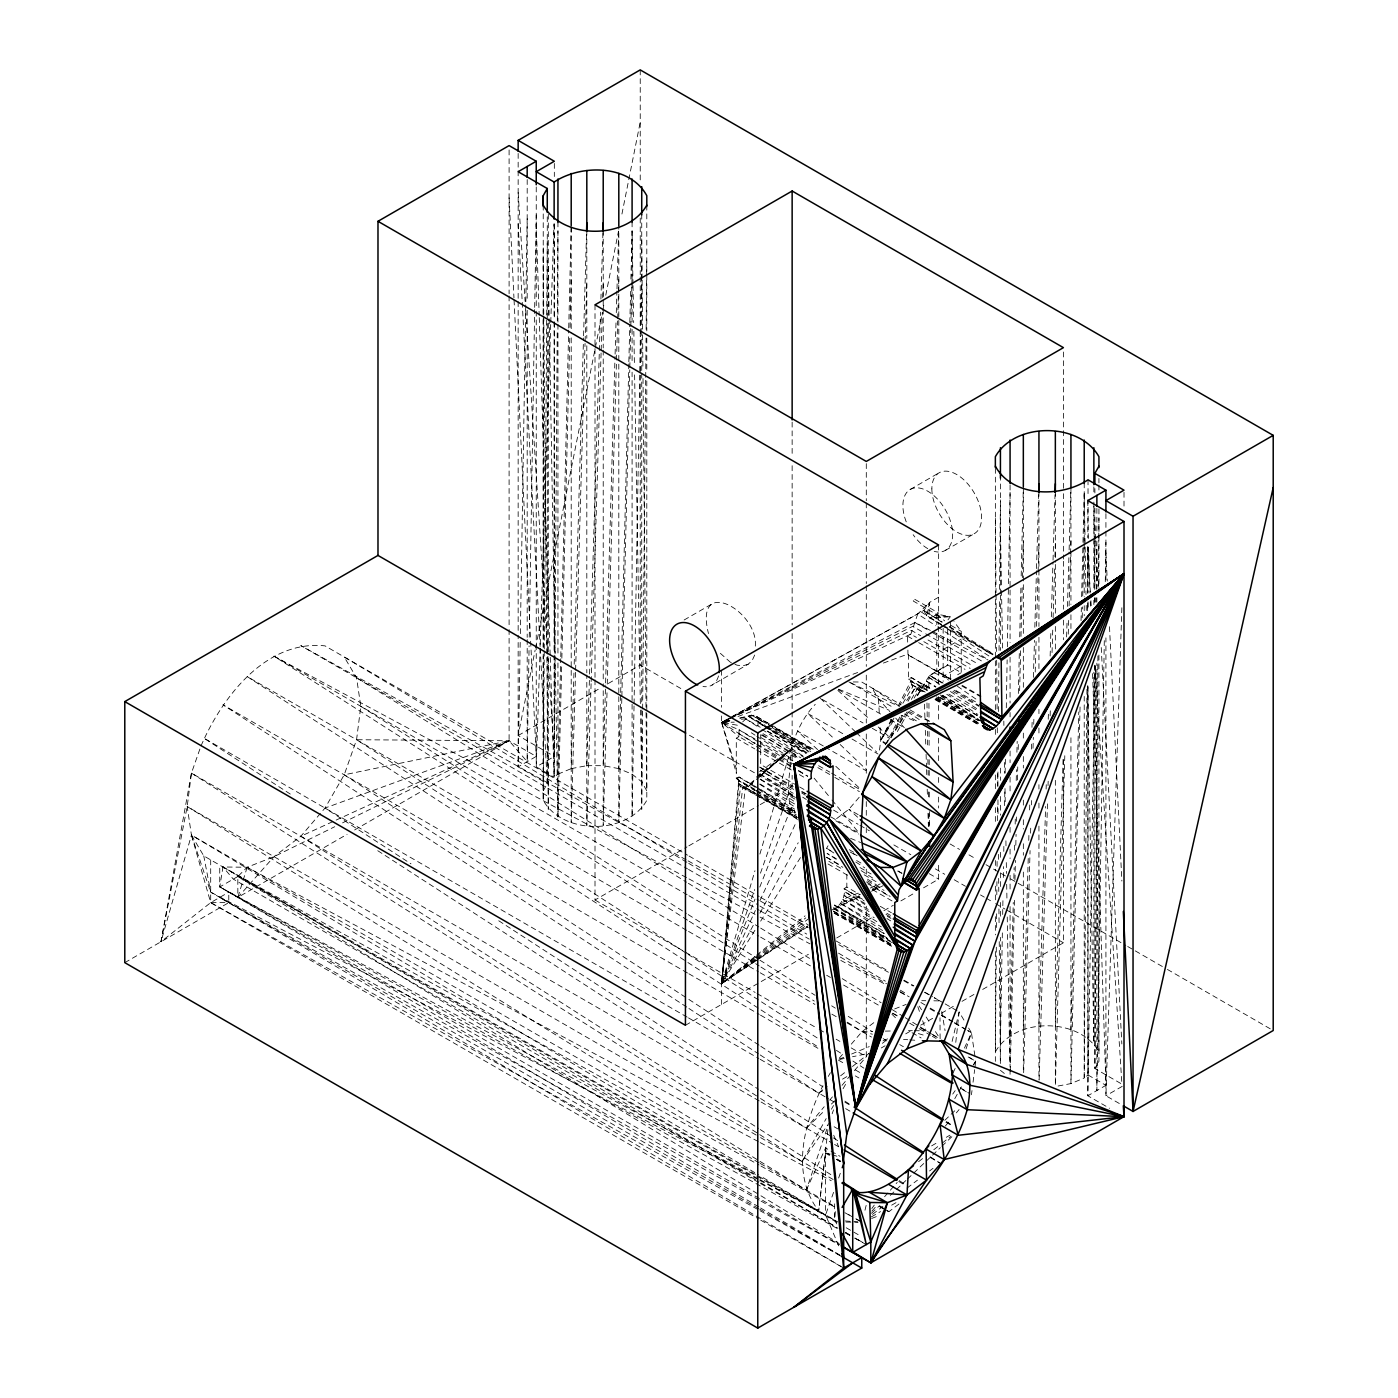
<?xml version="1.0" encoding="UTF-8"?>
<svg xmlns="http://www.w3.org/2000/svg" width="1398" height="1398" viewBox="0 0 1398 1398"><rect width="100%" height="100%" fill="white"/><g stroke="black" fill="none" stroke-linecap="round" stroke-linejoin="round"><path stroke-width="0.75" stroke-dasharray="5 3.75" d="M646.802 380.903L646.802 800.32C627.318 835.13 562.695 835.13 543.228 800.32L543.228 656.204M543.228 647.484L543.228 315.581M543.228 313.397L543.228 247.883M544.241 651.136L543.228 790.849L547.265 783.684L547.265 657.2M544.259 648.952L546.705 317.119M546.723 314.952L547.265 240.718M536.238 644.758L536.238 766.873L554.132 777.201L554.936 661.464M555.006 652.726L557.243 329.491M557.313 320.771L557.942 231.229M1086.928 689.284L1084.219 1078.033L1070.938 1083.59L1055.35 1086.526M1087.469 610.664L1087.539 601.926M1087.592 593.189L1087.906 547.334M1097.919 655.924L1094.896 1068.526L1124.009 1085.337M1098.426 586.077L1098.776 540.222M1098.776 538.038L1098.933 518.396M642.626 711.145L641.734 809.337L641.734 706.846M642.643 708.978L645.666 379.54M645.701 377.355L646.051 338.089M646.138 329.351L646.61 276.996M646.627 274.812L646.802 257.354M996.32 947.162L995.359 1051.89C1014.826 1017.08 1079.448 1017.08 1098.933 1051.89L1095.385 665.728M996.494 927.538L996.634 912.265M996.791 894.807L996.914 881.719M997.054 866.445L997.141 857.708M997.473 820.626L997.648 803.168M997.805 785.728L997.945 770.455M998.487 711.547L998.941 661.359M999.046 650.454L999.518 598.099M999.605 589.362L1000.426 499.925M520.196 642.381L518.151 766.873L547.265 783.684L540.24 648.637M520.353 633.644L525.788 303.873M525.823 301.688L527.186 218.7M509.099 629.554L509.099 740.765L527.186 761.648L529.108 645.893M529.248 637.173L534.648 309.57M534.683 307.385L536.238 213.475M634.028 705.99L632.088 816.991L632.088 372.148M634.063 703.823L640.511 336.009M640.546 333.842L641.455 281.61M641.49 279.425L641.734 266.371M1000.426 1042.873L1002.366 931.889M1002.681 914.467L1002.943 899.246M1003.327 877.472L1003.519 866.585M1003.781 851.365L1003.886 844.829M1004.585 805.65L1004.882 788.245M1005.145 773.007L1005.424 757.768M1006.298 707.72L1007.137 659.839M1007.364 646.785L1008.43 585.849M1008.465 583.665L1010.072 492.253M1094.931 665.535L1087.836 1095.77L1109.54 1108.299M1095.98 602.189L1096.049 597.82M1096.189 589.1L1096.871 547.597M1104.298 640.651L1096.871 1090.562L1096.871 663.159M1105.276 581.69L1105.923 542.372M550.253 657.392L554.132 777.201L557.942 774.177L560.72 658.825M560.773 656.641L568.671 330.138M568.724 327.953L571.205 225.655M555.111 655.942L557.942 816.991L561.646 666.863M561.856 658.161L569.807 336.167M570.017 327.464L571.205 279.6M646.068 712.316L646.802 790.849L641.734 781.849L632.088 774.177L618.807 768.62L620.642 694.649M620.695 692.464L628.803 363.934M628.855 361.767L629.782 324.773M629.834 322.606L630.69 287.796M630.9 279.093L632.088 231.229L632.997 283.462M621.813 698.493L618.807 822.566L618.807 227.385M621.865 696.309L629.764 369.806M629.816 367.622L630.76 328.443M630.813 326.276L631.774 287.097M631.826 284.912L632.088 274.025M1010.072 1035.219L1013.27 902.444M1013.865 878.503L1014.127 867.616M1014.546 850.194L1014.756 841.491M1015.175 824.086L1015.385 815.366M1016.224 780.538L1016.486 769.669M1016.905 752.246L1017.185 741.359M1018.338 693.478L1019.387 649.948M1019.701 636.876L1020.977 584.644M1021.187 575.941L1023.336 486.696M1010.23 1071.497L1014.529 897.446M1014.948 880.041L1015.437 860.452M1015.822 845.231L1016.084 834.344M1016.398 821.29L1016.521 816.939M1017.429 779.962L1017.744 766.908M1018.181 749.503L1018.391 740.8M1019.631 690.752L1020.645 649.423M1020.977 636.37L1022.218 586.321M1022.427 577.619L1023.336 540.642M1070.938 1029.644L1078.784 712.001M1081.038 620.625L1081.37 607.571M1081.633 596.684L1082.926 544.469M1082.978 542.302L1084.219 492.253L1086.001 594.552M1080.06 707.021L1070.938 1083.59L1070.938 734.701M1082.209 617.776L1082.471 606.889M1082.734 596.02L1084.219 535.067M557.942 774.177L571.205 768.62L573.949 672.927M574.194 664.225L583.508 338.001M583.578 335.817L586.566 231.421M575.539 672.316L571.205 822.566L571.205 334.681M575.609 670.131L585.046 343.489M585.115 341.322L586.811 282.518M618.807 768.62L603.22 765.685L605.544 685.125M605.596 682.94L615.033 356.315M615.103 354.131L616.046 321.47M616.291 312.75L616.92 290.976M616.99 288.809L618.807 225.655M607.012 692.814L603.22 825.484L603.22 683.744M607.256 684.129L616.448 362.239M616.518 360.072L617.636 320.928M617.689 318.744L618.37 294.821M618.44 292.654L618.807 279.6M1023.336 1029.644L1028.246 857.83M1028.753 840.443L1028.998 831.74M1029.61 809.984L1029.802 803.466M1031.357 749.101L1031.549 742.565M1031.969 727.344L1032.231 718.642M1033.402 677.331L1034.468 640.354M1034.835 627.3L1036.46 570.751M1036.512 568.584L1038.627 494.63M1023.651 1072.703L1030.064 850.596M1030.571 833.173L1030.815 824.471M1031.392 804.864L1031.514 800.512M1033.017 748.245L1033.332 737.358M1033.716 724.304L1033.961 715.584M1035.219 672.036L1036.11 641.542M1036.547 626.304L1038.05 574.054M1038.12 571.869L1038.941 543.56M1055.35 1026.726L1063.144 756.702M1066.604 636.946L1067.111 619.524M1067.478 606.452L1069.051 552.018M1069.12 549.833L1070.938 486.696M1055.403 1084.341L1064.857 753.767M1068.264 634.15L1068.771 616.745M1069.086 605.876L1070.501 555.862M1070.571 553.678L1070.938 540.642M571.205 768.62L586.811 765.685L589.502 676.283M589.572 674.098L600.511 312.138M600.913 299.05L602.957 231.456M591.092 683.744L586.811 825.484L586.811 675.024M591.162 681.56L601.105 352.296M601.175 350.129L602.293 313.047M602.748 297.791L603.22 282.518M1038.941 1026.726L1045.599 806.489M1046.123 789.049L1046.246 784.68M1048.22 719.271L1048.43 712.718M1050.143 656.029L1050.929 629.869M1051.331 616.78L1052.974 562.258M1053.043 560.091L1055.018 494.665M1039.133 1079.972L1047.504 803.046M1048.028 785.606L1048.168 781.237M1050.143 715.828L1050.405 707.108M1052.047 652.586L1052.781 628.593M1053.096 617.706L1054.686 565.369M1054.948 556.649L1055.35 543.56M550.69 324.581L536.238 766.873L554.324 756.44L554.324 656.134M550.76 322.414L553.957 224.362M1121.86 607.746L1105.923 1095.77L1120.392 1104.123M797.332 819.717C781.709 799.656 791.775 772.657 790.779 749.625C795.724 733.076 803.151 716.912 815.244 704.347M938.635 597.191L929.583 602.416L928.831 617.025L943.143 626.129M721.613 1004.411L721.613 983.528L739 777.026L794.641 809.145M835.357 1211.612L834.641 1220.122L836.773 1223.932M807.729 926.647L721.613 983.528L739.035 783.841L737.725 777.76M754.046 961.859L721.613 983.528L740.451 786.235L739.035 783.841L797.367 817.515M755.549 960.269L721.613 983.528L742.653 787.511L748.489 786.323L754.833 781.115M955.778 1042.349L959.133 1011.977L964.27 1020.645M830.167 1154.049L825.589 1153.21L818.669 1210.913L760.617 1176.12M755.409 959.465L721.613 983.528L745.431 787.528L755.095 779.455L751.565 783.981L755.217 786.305M758.764 1206.893L228.783 892.169L210.696 902.619L160.962 941.763L187.192 806.541L191.439 773.111L200.333 747.79M686.855 862.269L344.223 656.973L356.56 677.785L360.806 706.305L356.56 739.734L344.223 774.807L325.018 808.061L300.815 836.284L273.991 856.677L237.835 897.394L237.835 876.511L247.166 867.249L273.991 856.677L334.734 826.725M790.936 766.611L739 736.624L739.035 729.756L721.613 722.486L721.613 715.968M767.607 723.081L756.545 716.458L757.961 718.834L757.996 725.667L760.704 724.094L808.935 751.932M827.913 1129.706L818.669 1210.913C790.621 1174.337 803.745 1123.223 822.933 1085.669M879.499 750.114L880.757 740.241L879.919 725.038M906.69 700.643L914.939 688.043L922.453 692.22L912.737 686.768L911.321 684.373L911.286 677.558L929.845 688.253M971.453 1094.756L971.994 1090.562M973.043 1082.209L974.651 1069.68M974.913 1067.583L975.699 1061.327L968.29 1056.731M758.24 1141.554L247.166 867.249L222.964 866.987L219.748 886.944L839.499 1244.762M759.184 1100.908L191.439 773.111L160.962 941.763L191.439 835.078L187.192 806.541L758.747 1136.539M547.894 656.291L554.324 756.44L518.151 735.558L535.154 650.053M535.591 647.921L602.363 312.331M602.8 310.199L604.076 303.785M605.771 295.24L618.528 231.124M621.935 214.016L640.232 122.115M941.466 624.329L926.629 615.749L929.583 602.416L917.717 614.002L721.613 722.486L736.292 772.832M952.108 1041.458L959.133 1011.977M864.978 1210.249L866.428 1204.255M754.413 959.098L721.613 983.528L754.955 870.762M759.9 854.056L790.779 749.625L797.646 758.031M247.166 867.249L237.835 897.394L347.088 834.309M907.686 642.136L907.529 636.177L910.832 634.168L917.717 614.002L935.786 625.762M759.988 1161.371L806.331 1190.082L828.018 1125.617M966.035 1048.919L971.453 1032.79L968.377 1027.582M201.032 745.85C222.002 697.375 265.777 639.585 325.018 645.876L687.519 855.157M754.256 958.067L721.613 983.528L754.71 889.53M760.46 873.191L788.524 793.487L795.934 797.769M831.565 910.081C840.023 907.25 845.79 897.359 844.13 888.604L846.839 887.048L859.84 894.545M832.159 1113.769L833.54 1109.837M833.558 1192.354L825.589 1214.914L838.748 1245.967M838.625 1178.007L840.792 1171.856M755.007 956.442L721.613 983.528L755.007 899.106M759.778 887.048L790.779 808.638L794.483 810.788M917.053 695.54L929.583 675.321L947.669 664.871L961.23 672.7L961.23 631.319L953.995 621.568M754.675 655.033L752.176 660.538L748.227 664.19L712.054 685.072M806.331 1190.082L825.589 1147.985L829.206 1150.065M953.069 1072.982L955.69 1067.233M964.445 1048.098L971.453 1032.79L967.713 1030.553L971.453 1032.79L975.105 1057.237M754.92 930.317L721.613 983.528L755.357 910.5M759.918 900.627L796.423 821.674M891.435 719.254L880.757 740.241L885.65 744.4M898.215 705.903L910.832 681.106L927.521 690.752M885.388 744.767L900.172 716.405M908.036 701.272L914.939 688.043L917.717 688.061L923.851 684.513L931.278 688.795M721.613 983.528L754.728 922.645M759.918 913.121L798.223 842.732M891.959 719.76L880.757 740.241L886.315 743.456M899.089 706.724L911.321 684.373L925.126 692.342M886.979 742.88L902.881 714.535M911.356 699.402L917.717 688.061L925.249 692.115M759.778 1134.652L802.085 1161.563L826.166 1118.592M831.408 1109.243L833.505 1105.521M954.764 1098.688L957.91 1093.079M958.958 1091.209L963.135 1083.73M973.602 1065.049L975.699 1061.327L968.167 1056.958M897.376 731.504L907.966 712.718M917.507 695.802L923.851 684.513L929.32 687.991M833.872 852.99L826.585 848.289L828.053 845.755M828.263 1076.443L830.395 1072.738M843.064 1088.71L847.38 1081.248M890.736 737.41L904.087 714.937M914.1 698.091L920.775 686.855M893.986 718.118L880.757 740.241L894.895 718.642M902.811 703.369L912.737 686.768M890.98 737.794L906.848 712.071M760.652 921.142L800.862 856.939M802.085 1161.563L828.699 1123.608M952.72 1094.092L955.149 1090.65M973.288 1064.769L975.699 1061.327M731.084 717.209L923.851 610.454L929.583 602.416M871.828 1208.536L874.257 1205.111M947.966 619.838L950.378 616.693L936.817 614.124L936.817 624.679M760.547 1098.496L806.331 1128.134L824.208 1106.727M829.696 1100.139L832.457 1096.836M842.068 1085.32L850.316 1075.429M945.345 1126.037L950.832 1119.448M956.337 1112.86L959.08 1109.575M742.653 721.927L748.489 716.37L754.343 715.182L769.529 723.954M859.176 797.297L848.883 809.285L834.641 820.119L858.756 834.047M839.219 1058.234L843.256 1053.533M851.312 1044.131L862.077 1031.602L875.48 1021.396M854.405 1070.623L866.62 1056.381M871.915 1211.105L876.127 1206.317M884.567 1196.758L897.201 1182.411M806.331 1128.134L825.152 1110.082M831.408 1104.053L836.126 1099.544M944.803 1120.322L957.35 1108.282M871.461 1213.307L879.29 1205.862M890.246 1195.412L894.947 1190.939M896.502 1189.453L905.904 1180.506M907.459 1179.021L924.69 1162.612M926.245 1161.126L930.946 1156.653M932.518 1155.167L940.347 1147.706M941.903 1146.22L952.859 1135.77M755.304 646.121C758.45 610.856 693.618 574.7 708.489 633.574M756.475 779.682L790.779 749.625L757.961 772.919M748.489 786.323L752.683 782.688M760.617 775.803L790.779 749.625L756.545 776.939M760.966 775.086L790.779 749.625L756.72 778.092M756.668 955.096L805.108 915.83M1088.028 686.855L1088.028 1075.01L1084.219 1078.033L1084.219 696.431M760.197 1054.948L818.669 1093.061L827.109 1086.421M840.617 1075.796L845.685 1071.812M852.448 1066.499L869.329 1053.218L852.553 1056.731M918.591 1161.686L923.659 1157.701M933.794 1149.733L940.539 1144.42M942.235 1143.092L950.675 1136.452M755.969 956.721L805.79 917.874M882.383 1043.31L885.633 1040.828M872.457 1214.373L882.837 1206.474M907.057 1188.055L917.438 1180.174M929.548 1170.965L933.008 1168.344M898.949 1204.028L888.901 1211.682L877.367 1205.495M950.64 679.463L907.984 654.823L951.234 679.026M756.126 957.822L807.922 919.255M757.192 958.189L807.013 922.715M757.332 959.045L807.362 924.742M755.864 960.653L808.131 925.738M818.669 1093.061L822.339 1090.929M842.522 1079.151L851.697 1073.786M931.61 1145.871L938.949 1141.589M946.289 1137.308L949.958 1135.159M836.79 1222.324L237.835 876.511L219.748 886.944L219.748 865.117M684.129 619.996L713.067 603.289M910.203 489.475L939.124 472.769M124.789 962.645L228.783 902.619L228.783 892.169M354.62 829.958L509.099 740.765L536.238 756.44L518.151 766.873L518.151 635.251M518.151 735.558L600.791 687.833M608.287 683.5L640.232 665.064L683.674 690.158M945.363 550.393L974.301 533.687M754.833 789.293L736.292 778.581L736.292 738.196L739 736.624L721.613 722.486L729.197 718.275M943.143 649.511L961.23 639.078M736.292 778.581L739 777.026L794.309 811.889M908.578 654.386L908.578 679.113L911.286 677.558L927.87 688.008M961.23 665.937L943.143 676.387L948.491 680.075M957.613 674.797L961.23 672.7M595.006 679.812L595.006 899.997L687.012 846.891M688.882 845.807L758.345 805.702M760.215 804.619L792.142 786.183L792.142 775.296M685.439 1025.293L808.411 954.292M836.72 937.953L874.466 916.162M883.903 910.71L893.339 905.257M900.889 900.906L914.1 893.287M923.536 887.835L938.635 879.115L938.635 862.409M881.299 1047.958L885.056 1045.791M905.712 1033.856L911.339 1030.606M920.74 1025.188L933.881 1017.604M941.378 1013.27L954.519 1005.686M962.034 1001.335L975.175 993.751M982.689 989.417L1063.424 942.811L1063.424 757.506M871.321 1216.924L880.565 1211.577M891.662 1205.163L897.219 1201.965M1092.607 673.626L1105.923 1085.337L1087.836 1095.77L1087.836 685.824M1122.192 1086.386L1105.923 1095.77L1105.923 637.855M930.352 630.411L914.939 622.512L721.613 722.486L736.292 768.516M342.562 822.863L509.099 740.765L356.56 739.734L686.226 953.156M834.641 908.875L859.822 896.817M871.461 891.26L883.082 885.703M886.926 937.866L837.717 906.533L859.211 896.45M872.894 890.037L880.723 886.367M729.494 718.817L721.613 722.486L754.92 743.666M731.469 717.89L910.832 634.168L916.406 637.383M759.027 1045.162L344.223 774.807L509.099 740.765L300.815 836.284L758.415 1128.378M882.592 930.544L840.478 903.3L860.294 894.44M872.16 889.128L880.093 885.598M843.763 1057.325L837.874 1059.806L844.165 1058.478M851.609 1054.022L869.276 1046.595M883.012 1040.828L888.901 1038.347M876.861 921.701L842.679 899.491L858.494 892.938M870.342 888.027L880.216 883.938M894.65 1008.937L906.149 1004.393M871.653 1218.479L879.307 1215.456M727.746 720.232L721.613 722.486L738.354 725.387M737.987 716.475L858.809 672.089M883.396 663.071L907.966 654.037M509.099 740.765L325.018 808.061L410.977 863.824M748.227 664.19L743.089 665.78L737.078 665.186L731.276 662.722M729.599 720.529L721.613 722.486L912.737 626.321L923.868 632.735M739.577 718.083L751.565 715.147L766.593 723.517M729.878 720.599L721.613 722.486L911.321 630.341L920.6 635.688M740.224 718.24L754.343 715.182M729.546 721.228L721.613 722.486L734.23 722.154M741.447 719.323L745.431 718.694L760.267 727.275M847.363 1022.2L862.077 1031.602L872.614 1031.375M885.266 1031.112L891.592 1030.99M586.811 765.685L603.22 765.685M759.184 1162.856L191.439 835.078L210.696 902.619L228.783 902.619M853.182 681.944L861.745 682.032L901.151 704.784M921.771 1000.688L925.808 1000.723M933.864 1000.811L939.928 1000.881L934.196 997.7L944.034 1003.257M908.455 1030.641L912.37 1030.676M914.344 1030.693L926.105 1030.833L922.645 1020.75M845.93 1222.079L858.04 1222.219M934.301 615.592L950.378 616.693L929.583 618.3L938.635 613.075L913.313 598.466L913.313 601.07L938.635 615.679M903.527 1039.413L907.721 1039.71M909.801 1039.867L918.171 1040.461M845.196 1220.943L857.848 1221.939M862.077 1031.602L872.387 1034.188M918.381 1033.594L926.315 1035.953M832.107 1154.661L839.814 1157.177M934.301 672.98L950.378 679.341L950.378 620.782M838.66 689.197L889.006 710.201M901.098 715.252L917.21 721.98M850.596 838.346L860.661 842.557M850.823 682.836L897.306 705.693M908.91 711.407L930.212 721.892M932.274 631.389L988.124 660.048M757.926 1179.388L210.696 892.169L191.439 835.078L758.747 1175.002M759.848 1180.401L825.589 1214.914L825.589 1147.985L826.305 1152.791L829.783 1154.958L826.305 1152.791M892.623 1013.166L898.198 1016.101M920.513 1027.88L926.105 1030.833M936.555 698.196L978.041 720.512M763.081 725.649L748.489 716.37L765.457 725.492M767.345 726.506L812.605 750.831M745.431 787.528L754.85 792.596M756.737 793.61L796.336 814.912M833.453 911.094L891.889 942.532M687.484 920.146L273.991 656.186L687.082 877.909M689.004 878.94L758.17 916.057M760.093 917.088L810.054 943.895M840.792 960.409L884.986 984.122M900.347 992.37L908.036 996.494M760.163 1142.585L831.251 1180.733M758.013 1178.619L219.748 886.944L837.682 1228.737M759.935 1179.65L834.641 1220.122L834.641 1202.734M845.301 1232.966L852.937 1237.178M854.842 1238.244L866.288 1244.57L854.999 1237.964M935.594 699.524L980.662 724.601M768.463 724.548L813.531 749.625M897.813 871.146L901.553 873.226M742.653 787.511L797.105 817.813M834.431 913.191L890.753 944.541M686.191 859.84L300.815 645.614L687.484 868.857M688.096 860.888L758.677 900.137M760.599 901.203L808.289 927.713M838.817 944.681L888.412 972.257M903.667 980.732L913.209 986.044M924.655 992.405L932.291 996.634M758.59 1182.393L233.309 879.115L222.964 866.987L759.044 1164.988M760.966 1166.054L835.357 1207.418M844.899 1212.713L852.535 1216.959L845.091 1212.45M860.154 1221.205L854.44 1218.025L860.189 1221.17M759.201 1200.061L219.748 897.394L843.676 1268.056L760.547 1220.07M761.089 1201.127L838.975 1244.832M210.696 859.892L210.696 902.619L758.135 1209.654M760.04 1210.72L841.788 1256.557L759.726 1209.148M951.059 625.448L961.23 631.319M943.318 625.395L993.401 654.316M944.996 627.195L992.737 654.771M914.939 622.512L929.775 631.075M931.627 632.141L981.711 661.062M925.721 633.818L977.656 663.805M928.01 639.969L972.536 665.675M923.816 641.665L970.195 668.436M907.529 636.177L916.808 641.525M918.661 642.608L965.039 669.38M962.366 685.439L980.924 696.152M936.817 671.145L950.378 678.974M961.772 685.894L980.33 696.606M943.143 683.15L929.583 675.321L942.025 682.906L929.583 675.688L947.669 665.256L947.669 627.842M956.005 690.577L978.058 703.299M928.866 688.288L928.831 677.471L939.963 683.902M952.947 691.398L978.915 706.392M926.769 689.965L926.629 681.28L935.909 686.645M948.893 694.142L978.565 711.267M942.409 695.225L979.509 716.65M942.829 695.75L978.058 716.108M908.578 679.113L927.119 689.826M940.103 697.322L980.924 720.879M938.652 697.165L979.474 720.739L940.784 696.152M936.258 698.773L980.767 724.479M935 699.612L979.858 725.51M909.976 709.869L931.313 722.189M848.883 681.892L893.409 707.598M904.471 713.976L917.525 721.508M838.346 689.651L881.02 714.291M890.281 719.638L903.265 727.135M822.251 699.419L863.055 722.976M872.317 728.323L889.023 737.969M842.767 733.67L807.537 713.33L833.942 738.598M852.046 739.035L878.014 754.029M823.3 745.99L797.332 730.997L818.197 750.149M825.152 747.074L865.956 770.63M771.032 724.811L814.038 749.643M751.565 715.147L766.401 723.71M768.271 724.793L812.78 750.481M748.489 716.37L764.007 725.317M765.859 726.383L809.704 751.705M767.257 731.014L806.227 753.505M767.677 731.556L804.776 752.963M763.046 733.705L803.763 757.122M818.599 765.702L829.73 772.115M831.583 773.181L861.273 790.324M761.159 734.894L800.827 757.803M817.83 767.607L832.946 776.344M834.833 777.428L859.403 791.618M950.098 843.973L959.552 849.425M968.989 854.877L976.555 859.246M986.009 864.698L999.22 872.335M1001.125 873.435L1008.674 877.787M1010.562 878.888L1125.827 945.432M1127.714 946.516L1165.513 968.342M1167.4 969.426L1273.211 1030.518M760.861 737.515L797.943 758.939M792.823 760.809L739.035 729.756L792.474 763.658M738.546 733.583L755.252 743.229M757.104 744.295L792.334 764.654M798.363 770.892L807.625 776.257M736.292 738.196L754.833 748.909M756.685 749.975L791.932 770.315M799.359 774.597L804.916 777.812M858.162 814.632L848.883 809.285L858.564 818.057M797.804 785.903L760.704 764.496L760.704 734.719M799.656 786.987L805.213 790.185M759.848 767.135L793.243 786.41M802.504 791.757L806.227 793.907M801.561 791.635L805.318 793.802M833.592 810.124L858.075 824.261M859.962 825.344L869.381 830.779M893.864 844.916L910.832 854.72M935.314 868.857L944.733 874.292M954.152 879.726L965.459 886.262M980.522 894.947L984.297 897.132M986.184 898.215L993.716 902.566M995.603 903.65L1005.022 909.102M1006.91 910.185L1063.424 942.811M793.68 789.433L760.302 770.158L793.452 791.303M759.813 773.985L793.208 793.278M689.459 735.261L793.278 795.2M831.024 816.991L857.463 832.247M929.198 873.663L938.635 879.115M760.25 779.088L795.497 799.429M759.9 783.963L795.147 804.304M897.988 870.937L902.042 873.278M756.685 790.359L795.654 812.85M755.252 790.22L738.546 780.573L754.937 790.709M755.916 790.604L794.868 813.094M740.451 786.235L796.441 818.564M849.268 849.687L853.601 852.203M853.409 853.566L857.114 855.716M850.106 851.959L855.681 855.174M856.625 860.539L864.034 864.838M826.585 848.289L834.012 852.57M859.98 867.564L871.111 873.995M836.301 858.739L827.039 853.392L836.231 859.333M864.139 874.799L878.975 883.361M826.55 857.219L841.386 865.781M867.354 880.775L884.043 890.404M828.857 861.325L843.693 869.888M867.809 883.816L890.072 896.66M828 863.964L848.394 875.742M872.509 889.652L894.772 902.514M880.233 906.323L891.365 912.737M862.688 899.316L844.13 888.604L864.156 900.924M886.804 913.244L890.509 915.375M864.995 903.423L844.584 891.644L864.855 904.506M887.241 916.267L890.963 918.416M868.21 909.399L844.095 895.471L869.556 911.915M842.679 899.491L874.222 917.7M840.478 903.3L881.299 926.857M837.717 906.533L884.078 933.305M834.414 904.925L884.497 933.847M833.558 907.564L887.346 938.617M833.959 908.49L890.281 940.994M833.418 911.164L893.811 946.027M834.012 913.069L893.706 947.529M1088.028 1075.01L1105.923 1085.337M689.057 856.048L759.184 896.537M760.739 897.429L808.236 924.847M836.179 940.994L887.45 970.596M904.087 980.19L913.855 985.835M924.829 992.178L932.711 996.722M945.153 1003.904L957.246 1010.876M688.532 869.451L759.166 910.238M760.197 910.832L809.25 939.141M840.268 957.053L886.577 983.79M899.788 991.409L909.207 996.861M929.967 1008.832L939.386 1014.284M941.273 1015.367L952.597 1021.903M954.485 1023.004L965.791 1029.522M931.767 1034.101L939.316 1038.452M273.991 656.186L687.117 894.703M688.952 895.769L758.799 936.083M760.634 937.149L811.609 966.577M826.655 975.262L830.464 977.464M843.623 985.066L879.517 1005.774M892.71 1013.41L898.372 1016.678M909.696 1023.214L917.228 1027.565M919.115 1028.648L930.439 1035.184M932.326 1036.267L936.101 1038.452M912.073 1032.72L921.107 1037.945M899.753 1044.621L903.37 1046.7M686.645 930.317L247.166 676.58L686.086 961.335M688.532 931.4L758.328 971.697M760.197 972.781L814.912 1004.376M831.88 1014.162L837.542 1017.429M846.961 1022.882L871.496 1037.036M962.016 1089.304L969.565 1093.655M595.006 899.997L683.552 951.129M685.439 952.213L755.147 992.458M757.017 993.541L817.306 1028.351M819.193 1029.435L824.837 1032.703M836.144 1039.221L839.918 1041.388M851.225 1047.923L866.288 1056.626L866.288 906.201M687.519 972.991L222.964 704.802L687.1 1007.311M688.865 973.777L759.184 1014.371M760.529 1015.158L819.543 1049.234M838.416 1060.121L844.06 1063.389M855.384 1069.924L861.046 1073.192M945.922 1122.192L951.584 1125.46M855.314 1075.883L858.931 1077.963M844.916 1102.218L852.151 1106.395M687.169 1017.15L203.758 738.057L291.675 794.973M688.515 1017.919L758.852 1058.531M760.197 1059.317L828.63 1098.828M830.517 1099.911L834.291 1102.096M845.615 1108.631L851.277 1111.899M930.491 1157.631L939.928 1163.084L928.954 1155.936M834.117 1126.736L837.734 1128.833M761.054 1101.991L832.736 1143.372M834.606 1144.455L838.381 1146.64M898.739 1181.485L904.401 1184.753M831.024 1151.113L840.058 1156.338M837.157 1159.064L840.775 1161.144M825.589 1153.21L829.206 1155.29M836.441 1159.466L840.058 1161.563M760.582 1137.605L836.074 1181.188M879.464 1206.229L888.901 1211.682L879.709 1205.81M760.215 1163.451L835.654 1207.016M191.439 835.078L203.758 855.891L837.874 1221.992M846.244 1227.776L861.36 1236.496M760.477 1183.477L837.944 1228.213M845.51 1232.564L853.06 1236.933M854.947 1238.016L862.514 1242.385M758.66 1208.536L210.696 892.169L203.758 855.891M210.696 902.619L758.66 1218.969M222.964 866.987L759.044 1181.764M760.914 1182.865L836.179 1226.937M845.598 1232.442L853.112 1236.863M760.634 1208.012L839.289 1254.722M911.321 684.373L924.235 692.097M935.297 698.72L979.544 725.212M774.981 727.484L811.854 749.573M739.035 783.841L796.196 818.057M834.396 911.915L893.409 947.232M688.742 863.387L758.013 904.908M759.883 906.026L806.698 934.074M838.52 953.139L885.336 981.186M900.312 990.168L907.791 994.66M920.898 1002.506L928.394 1006.997M930.264 1008.115L939.631 1013.725M941.501 1014.843L952.737 1021.571M954.607 1022.707L965.843 1029.435M237.835 876.511L759.114 1194.661M760.966 1195.797L839.167 1243.521M954.03 690.228L979.421 705.85M756.755 744.784L791.32 766.069M798.608 770.56L807.694 776.152M759.813 767.17L792.561 787.336M801.666 792.946L805.3 795.182M826.515 857.271L842.889 867.337M866.55 881.911L890.211 896.467M885.983 914.362L891.452 917.735M910.832 681.106L925.406 690.123M936.328 696.868L978.198 722.766M757.961 718.834L765.248 723.343M772.517 727.851L810.753 751.495M756.755 791.845L796.808 816.607M833.802 908.752L892.064 944.786M356.56 677.785L686.523 882.19M688.375 883.326L758.817 926.961M760.669 928.115L810.718 959.115M842.243 978.635L881.159 1002.75M892.291 1009.653L903.405 1016.538M905.257 1017.692L910.832 1021.134M912.684 1022.27L931.208 1033.769M933.06 1034.904L938.635 1038.347M187.192 806.541L758.135 1160.218M836.738 1159.309L840.215 1161.476M926.629 615.749L923.851 610.454L942.182 621.935M949.504 626.531L993.471 654.072M758.45 722.102L763.972 725.597M765.824 726.75L808.219 753.487M834.361 905.38L887.817 939.089M802.662 797.157L806.349 799.481M867.546 879.202L882.295 888.551M886.961 918.538L890.648 920.88M940.26 694.963L978.548 719.341M764.898 726.803L806.821 753.505M757.034 787.458L795.322 811.836M360.806 706.305L686.366 913.401M688.2 914.572L758.1 959.028M759.935 960.199L815.121 995.306M831.67 1005.826L835.34 1008.168M848.219 1016.363L872.125 1031.567M883.169 1038.592L886.839 1040.933M960.426 1087.731L969.618 1093.585M191.439 773.111L757.943 1133.481M689.319 921.317L759.149 965.896M761.001 967.067L814.283 1001.09M760.25 1129.567L831.932 1175.316M751.355 732.779L755.007 735.138M756.825 736.309L793.19 759.778M759.778 774.09L792.509 795.235M861.151 870.605L875.69 879.989M926.629 681.28L935.786 687.204M946.761 694.317L977.884 714.448M745.431 718.694L760.075 728.166M761.893 729.354L804.007 756.598M759.83 784.295L794.623 806.803M688.061 954.345L818.092 1038.522M836.406 1050.37L843.745 1055.123M852.902 1061.047L863.894 1068.159M946.306 1121.511L951.793 1125.075M687.903 962.523L759.236 1008.779M761.054 1009.968L819.577 1047.941M498.754 920.775L758.45 1089.252M760.267 1090.44L831.6 1136.714M833.418 1137.902L838.905 1141.45M899.264 1180.611L904.751 1184.158M377.757 850.7L758.712 1097.308M923.851 610.454L941.937 622.215M949.172 626.916L992.58 655.138M920.775 611.677L938.862 623.438M940.679 624.609L991.322 657.532M937.604 626.951L988.246 659.856M928.831 677.471L939.613 684.478M950.413 691.503L979.194 710.201M762.434 734.789L798.398 758.153M760.145 779.28L794.309 801.473M855.768 862.007L864.768 867.861M760.844 1046.351L822.968 1086.858M844.899 1101.135L852.203 1105.905M688.934 1008.5L758.363 1053.76M898.844 705.938L871.95 687.921L878.503 698.983L889.984 711.757M907.809 711.932L922.156 721.543M790.779 808.638L794.361 811.05M957.403 686.243L978.775 701.045M730.647 662.46L718.222 651.433M788.524 793.487L795.462 798.782M1000.426 1070.361L1005.249 1074.188M936.817 614.124L944.664 620.887M837.874 690.437L870.133 719.655M878.206 726.96L889.495 737.183M835.847 766.349L861.518 789.922M820.381 698.353L854.825 731.206M856.397 732.692L876.738 752.107M840.163 744.54L866.568 769.791M891.907 1014.197L896.415 1018.67M895.716 718.153L904.314 727.729M814.143 778.179L830.639 798.328M832.002 800.006L858.11 831.897M919.202 1006.088L921.527 1009.74M926.175 1017.028L930.823 1024.332M935.454 1031.619L940.103 1038.906L939.998 1017.779M833.697 1135.211L838.678 1146.814M917.804 1006.665L919.867 1012.694M941.763 1011.523L945.065 1030.676M1087.836 552.822L1090.353 592.001M1090.912 600.703L1091.331 607.239M1095.088 666.025L1121.912 1084.009M518.151 192.592L525.124 301.444M525.683 310.146L547.754 654.107M878.503 698.983L879.325 714.186M1094.896 525.561L1095.578 538.632M1095.683 540.816L1098.059 586.548M1101.24 647.536L1121.843 1043.957M518.151 223.907L522.118 300.151M522.223 302.317L540.117 646.453M1105.923 552.822L1107.286 581.079M1109.505 626.723L1121.86 881.037M509.099 197.8L513.957 297.791M514.062 299.976L530.541 639.061M530.646 641.228L536.238 756.44M1088.238 538.58L1088.028 499.418M1088.518 547.282L1089.986 593.032M1090.283 601.752L1090.423 606.103M923.851 684.513L924.061 691.066M924.48 704.155L925.039 721.613M925.319 730.35L925.808 745.623M926.088 754.343L926.507 767.432M926.577 769.616L926.787 776.17M927.206 789.258L927.486 797.996M927.975 813.269L928.394 826.358M536.238 223.907L539.191 315.406M539.261 317.573L550.183 655.225M907.879 650.07L907.984 654.823M1086.194 605.421L1086.351 614.141M1087.609 685.946L1093.865 1042.873L1093.865 672.176M1000.426 527.396L1001.492 588.348M1001.527 590.515L1002.558 649.284M1003.816 721.106L1003.886 725.457M1004.533 762.452L1004.725 773.339M1005.005 788.577L1005.232 801.631M1005.913 840.81L1006.018 847.328M1006.298 862.566L1006.49 873.453M1006.682 884.322L1006.944 899.561M1007.242 916.983L1009.845 1064.961M633.032 285.629L633.678 322.623M633.836 331.326L634.447 366.154M634.605 374.856L640.424 707.842M640.476 710.027L641.734 781.849M548.296 266.371L555.076 653.757M926.979 702.967L927.293 722.486M927.433 731.171L927.713 748.507M927.888 759.359L928.045 768.026M928.08 770.193L928.185 776.711M928.429 791.88L928.569 800.565M928.779 813.566L928.988 826.585M1093.918 506.46L1094.215 539.191M1094.232 541.375L1094.686 589.362M1094.756 598.099L1094.791 602.451M995.359 518.396L996.04 592.577M996.058 594.762L996.582 651.485M996.652 660.206L997.124 710.394M997.281 727.834L997.333 734.387M997.7 773.653L997.822 786.742M997.945 799.831L998.085 815.104M998.434 854.37L998.521 863.108M998.661 878.381L998.784 891.47M998.941 908.927L999.081 924.2M999.238 941.64L1000.356 1063.826L1000.426 937.359M641.734 238.883L642.084 278.15M642.101 280.334L642.591 332.689M642.608 334.873L642.923 369.788M643.01 378.509L646.051 710.132M543.228 257.354L543.752 314.078M543.77 316.263L548.296 809.337L548.296 656.693M928.936 703.421L929.006 720.721M929.041 731.538L929.128 748.839M929.163 759.656L929.198 768.306M929.216 770.455L929.233 776.956M929.303 792.089L929.338 800.739M929.373 811.556L929.443 826.69M1124.009 492.341L1124.009 507.561M1105.923 513.66L1105.923 581.62M1098.933 478.466L1098.933 482.817M1098.933 485.001L1098.933 491.519M1098.933 508.924L1098.933 588.174M1098.933 655.015L1098.933 1061.362L1094.896 1068.526L1094.896 665.116M1096.871 508.435L1096.871 532.376M1096.871 541.078L1096.871 589.03M1096.871 597.75L1096.871 602.119M1094.896 488.584L1094.896 492.935M1094.896 508.173L1094.896 534.298M1094.896 536.465L1094.896 588.803M1094.896 597.523L1094.896 601.891M1093.865 486.871L1093.865 495.574M1093.865 502.092L1093.865 536.989M1093.865 539.174L1093.865 591.511M1093.865 600.231L1093.865 604.583M1088.028 479.829L1088.028 497.234M1088.028 547.3L1088.028 593.101M1088.028 601.822L1088.028 610.542M1087.836 500.606L1087.836 537.583M1087.836 546.286L1087.836 592.07M1087.836 602.975L1087.836 611.695M1084.219 482.852L1084.219 596.929M1084.219 605.649L1084.219 615.749M1070.938 488.426L1070.938 549.362M1070.938 551.528L1070.938 604.443M1070.938 614.771L1070.938 630.603M1063.424 351.999L1063.424 491.537M1063.424 493.704L1063.424 559.113M1063.424 561.297L1063.424 609.248M1063.424 620.153L1063.424 639.777M1055.35 491.345L1055.35 562.258M1055.35 564.442L1055.35 615.522M1055.35 626.426L1055.35 652.586M1055.35 780.329L1055.35 1084.341M1038.941 491.345L1038.941 626.426M1038.941 637.331L1038.941 670.026M1038.941 709.275L1038.941 713.644M1038.941 727.991L1038.941 736.711M1038.941 784.68L1038.941 789.049M1038.941 803.046L1038.941 809.582M1038.941 826.113L1038.941 1079.972M1023.336 488.426L1023.336 637.156M1023.336 647.484L1023.336 687.309M1023.336 733.094L1023.336 741.814M1023.336 756.51L1023.336 767.991M1023.336 800.128L1023.336 806.663M1023.336 819.752L1023.336 829.031M1023.336 843.728L1023.336 855.209M1023.336 872.072L1023.336 1072.685M1010.072 485.036L1010.072 642.713M1010.072 657.27L1010.072 703.054M1010.072 712.491L1010.072 716.859M1010.072 751.006L1010.072 762.644M1010.072 777.166L1010.072 793.173M1010.072 827.319L1010.072 834.606M1010.072 849.11L1010.072 858.599M1010.072 875.27L1010.072 890.543M1010.072 906.568L1010.072 1067.128M1010.072 1069.313L1010.072 1075.848M1000.426 475.198L1000.426 593.678M1000.426 595.006L1000.426 650.385M1000.426 768.131L1000.426 780.346M1000.426 796.476L1000.426 815.244M1000.426 852.308L1000.426 859.718M1000.426 872.789L1000.426 888.062M1000.426 902.461L1000.426 917.717M995.359 468.365L995.359 710.289M995.359 729.459L995.359 736.449M995.359 774.946L995.359 788.787M995.359 807.66L995.359 823.684M995.359 860.469L995.359 870.902M995.359 886.157L995.359 899.997M995.359 916.686L995.359 934.878M995.359 951.584L995.359 1061.362M943.143 628.261L943.143 681.455M938.635 544.993L938.635 624.399M938.635 626.566L938.635 685.754M938.635 696.676L938.635 722.871M938.635 738.144L938.635 762.172M938.635 777.445L938.635 783.998M938.635 797.105L938.635 808.009M936.817 633.137L936.817 671.512M866.288 463.629L866.288 500.694M866.288 502.878L866.288 583.543M866.288 585.727L866.288 666.392M866.288 675.112L866.288 723.063M866.288 733.967L866.288 773.216M866.288 801.543L866.288 816.816M866.288 827.703L866.288 834.256M866.288 869.137L866.288 877.857M846.839 874.292L846.839 887.048M792.142 422.109L792.142 456.989M792.142 465.709L792.142 624.854M792.142 633.591L792.142 709.887M792.142 712.071L792.142 762.207M721.613 670.289L721.613 707.266M646.802 205.157L646.802 330.872M646.802 338.036L646.802 372.934M641.734 214.156L641.734 275.091M641.734 275.948L641.734 329.596M641.734 330.47L641.734 371.029M641.734 373.214L641.734 704.662M640.232 69.9L640.232 180.989M640.232 218.053L640.232 274.742M640.232 276.926L640.232 329.264M640.232 331.448L640.232 665.064M632.088 221.828L632.088 322.012M632.088 329.351L632.088 364.231M603.22 230.321L603.22 347.945M603.22 350.129L603.22 681.56M595.006 304.834L595.006 677.628M586.811 230.321L586.811 338.299M586.811 345.76L586.811 672.84M571.205 227.385L571.205 332.497M557.942 221.828L557.942 322.099M557.942 324.284L557.942 655.662M557.942 662.967L557.942 816.991M554.324 163.444L554.324 176.498M554.324 224.379L554.324 320.317M554.324 322.501L554.324 653.949M554.132 223.453L554.132 319.391M554.132 321.557L554.132 652.936M554.132 655.12L554.132 777.201M548.296 214.156L548.296 320.876M548.296 323.06L548.296 654.509M547.265 216.795L547.265 321.4M547.265 323.585L547.265 655.033M543.228 205.157L543.228 317.661M543.228 319.845L543.228 646.942M543.228 654.229L543.228 800.32M536.238 186.93L536.238 309.412M536.238 311.142L536.238 643.045M527.186 179.538L527.186 301.549M527.186 310.269L527.186 637.366M527.186 639.533L527.186 761.648M518.151 153.43L518.151 168.651M518.151 170.836L518.151 299.434M518.151 301.618L518.151 633.067M509.099 149.953L509.099 293.755M509.099 295.939L509.099 627.387M718.502 675.916A35.16 20.306 60 0 1 702.984 686.523M906.236 521.856A35.16 20.306 60 0 1 917.263 487.832A35.16 20.306 60 0 1 951.147 523.603A35.16 20.306 60 0 1 934.214 551.389M927.783 548.645A35.16 20.306 60 0 1 913.156 534.718M931.854 488.863A35.16 20.306 60 0 0 969.146 535.277A35.16 20.306 60 0 0 969.146 485.525A35.16 20.306 60 0 0 931.854 488.863"/><path stroke-width="1.5" d="M536.238 184.763L536.238 161.259L518.151 171.709L547.265 188.503L543.228 195.685L543.228 205.157C562.695 239.949 627.318 239.949 646.802 205.157M1018.88 721.211L1018.985 716.859M586.566 231.421L586.811 222.719M1038.697 492.463L1038.941 483.76M602.957 231.456L603.22 222.719M1055.088 492.48L1055.35 483.76M905.642 1172.852C933.008 1145.731 951.584 1109.488 952.667 1070.553M685.684 733.076L377.984 555.425L124.789 701.604L124.789 962.645L757.768 1328.1L861.762 1268.056L861.762 1257.623L843.676 1268.056L843.676 1158.418L846.786 1134.058L855.768 1108.492L898.931 950.553L894.772 942.899L894.772 902.514L897.481 900.941L898.931 890.054L921.23 851.05L934.091 836.056L1124.009 573.704L990.046 661.044L793.942 764.252L843.676 1268.056L793.942 1307.217L852.728 1262.848M990.046 661.044L987.268 664.277L793.942 764.252L855.768 1108.492L916.441 937.237L916.476 930.369L894.213 917.525M987.268 664.277L983.178 675.933L979.876 677.943L980.924 720.879L983.633 719.323L979.911 717.174M842.033 1253.744L843.676 1257.623L793.942 764.252L826.69 756.947C816.572 756.807 809.582 769.18 811.347 778.389L808.638 779.962L808.638 820.346L811.347 818.791L811.382 825.606L855.768 1108.492L869.783 1084.236L1124.009 573.704L993.122 658.703M811.382 825.606L812.797 828L855.768 1108.492L897.516 948.159L897.481 941.343L893.776 939.194M903.492 882.488L916.476 889.984L916.441 883.152L911.304 878.608M866.743 859.787L879.866 867.372L901.133 886.245L934.091 836.056L944.297 818.389L950.832 799.761L953.104 782.006L950.832 740.748L944.297 729.686L933.043 723.185M983.633 719.323L983.668 726.139L985.083 728.533M841.386 1245.863L870.814 1262.848C901.71 1211.384 950.133 1168.676 967.189 1109.715C971.243 1089.339 972.239 1066.307 958.189 1049.356L943.091 1040.636M1124.009 1106.22L1133.044 1111.445L1273.211 487.553M809.407 826.043L814.999 829.276L855.768 1108.492L901.133 951.828C907.651 952.51 912.37 946.463 915.026 941.256L1124.009 573.704L998.976 657.514L996.197 657.497M810.351 825.012L817.76 829.294L855.768 1108.492L903.912 951.846L896.485 947.564L903.912 951.846M809.896 821.115L820.836 828.088L855.768 1108.492L906.987 950.64L896.048 943.667M997.456 656.641L1001.178 658.79L1124.009 573.704L855.768 1108.492L910.046 948.298L893.584 937.639M855.768 1108.492L912.824 945.065L894.842 933.375M1105.923 511.913L1105.923 490.174L1087.836 500.606L1124.009 521.489L1124.009 1116.653L958.189 1049.356L1124.009 573.704L950.832 799.761L878.503 757.996L871.95 776.624L861.745 794.291L921.23 851.05L906.987 861.884L892.728 867.511L879.866 867.372L872.369 863.16L828.892 818.704L807.065 804.619M842.243 1167.749L843.676 1163.643L793.942 764.252L985.083 668.087M983.545 727.642L987.268 729.808C994.537 730.403 999.78 723.238 1001.929 717.087L1001.178 658.79M941.099 1040.601L949.102 1054.092L967.189 1064.542L1124.009 1116.653L870.814 1262.848L870.814 1241.966L887.415 1202.682L906.987 1194.975L926.542 1180.104L944.192 1159.536L1124.009 1116.653L1123.31 1105.783M869.783 1084.236L887.415 1063.651L906.987 1048.797L1124.009 573.704L1001.929 660.066L996.425 656.885M887.415 1063.651L1124.009 573.704L1001.929 717.087L979.893 704.365M928.849 1145.801L926.105 1149.086L944.192 1159.536L940.103 1124.831L943.248 1119.239M1098.933 467.596L1098.933 456.709C1079.448 421.916 1014.826 421.916 995.359 456.709L995.359 467.596M1094.896 484.232L1094.896 473.363L1098.933 466.181M894.178 924.393L916.441 937.237L1124.009 573.704L1001.178 719.236L980.767 707.458M894.668 920.566L916.931 933.41L1124.009 573.704L998.976 723.046L980.417 712.333M812.797 828L814.999 829.276C825.1 829.416 832.09 817.026 830.325 807.817L808.079 794.973M919.185 925.721L1124.009 573.704L944.192 1041.265L922.365 1040.776M842.085 1207.418L852.728 1189.261L841.876 1183.005M906.987 1048.797L926.542 1041.073L1124.009 573.704L944.297 818.389L871.95 776.624L934.091 836.056L901.133 886.245L892.728 867.511L861.203 849.302M903.58 881.841L916.476 889.984L1124.009 573.704L931.837 838.678L901.133 886.245L906.987 861.884L860.189 819.508M903.265 878.538L916.931 886.419L1124.009 573.704L906.987 880.688L903.912 883.012M909.015 878.87L916.441 883.152L1124.009 573.704L910.046 879.464L906.987 880.688M926.105 1149.086L926.542 1180.104L870.814 1262.848L854.056 1252.608M915.026 880.775L1124.009 573.704L912.824 879.499L910.046 879.464M554.132 219.102L554.132 182.037C581.184 164.073 629.729 164.3 646.802 195.685L646.802 206.555M913.523 1165.67C896.502 1179.597 877.228 1195.902 853.654 1192.075M377.984 555.425L377.984 221.303L509.099 145.602L536.238 161.259M518.151 151.264L518.151 140.377L640.232 69.9L1273.211 435.355L1273.211 1030.518L1133.044 1111.445L1123.328 911.461M792.142 191.019L595.006 304.834L866.288 461.445L1063.424 347.648L792.142 191.019L792.142 419.924M124.789 701.604L685.439 1025.293L685.439 691.171L938.635 544.993L377.984 221.303M685.439 691.171L757.768 732.936L1124.009 521.489M1094.896 473.363L1124.009 490.174L1105.923 500.606L1133.044 516.264L1273.211 435.355M830.325 807.817L833.051 806.262L833.051 765.859L830.325 767.432L817.341 759.935M916.476 889.984L919.185 888.412L919.185 928.814L916.476 930.369M897.481 941.343L894.772 942.899L826.69 822.513L806.908 809.669M843.676 1163.643L793.942 764.252L983.668 672.106M842.085 1233.42L852.728 1252.398L870.814 1241.966L869.783 1202.49L854.667 1193.77M934.091 723.797L921.23 723.657L906.987 729.284L892.728 740.119L879.866 755.095L869.678 772.762L863.125 791.39L860.871 835.253L863.125 850.403L869.678 861.483M823.911 756.912L793.942 764.252L846.786 1134.058M817.76 760.46L793.942 764.252L811.382 771.521M940.103 1124.831L958.189 1135.281L1124.009 1116.653L970.282 1085.337L952.195 1074.887L949.102 1054.092L970.282 1085.337M814.999 763.692L793.942 764.252L812.797 767.502M869.783 1202.49L887.415 1202.682L870.814 1262.848L906.987 1194.975L908.455 1169.654L926.542 1180.104M958.189 1135.281L949.102 1099.265L967.189 1109.715L1124.009 1116.653M853.671 1192.634L887.415 1202.682L869.329 1192.249L906.987 1194.975L888.901 1184.525M862.671 843.396L906.987 861.884L860.609 835.113M865.624 854.178L892.728 867.511M981.815 722.539L993.122 728.62L982.182 721.648M809.529 822.007L820.836 828.088L897.516 948.159L823.911 825.746L807.432 815.086M897.551 945.572L906.987 950.64L897.708 945.275M810.246 825.117L817.76 829.294M842.767 1246.964L861.762 1257.623M518.151 140.377L554.324 161.259L536.238 171.709L554.132 182.037M1105.923 490.174L1088.028 479.829C1060.96 497.81 1012.414 497.566 995.359 466.181M981.361 717.716L996.197 726.278L981.553 716.807M981.99 722.189L993.122 728.62M921.16 723.622L950.832 740.748L925.738 723.937M888.184 744.522L953.104 782.006L905.764 729.319M825.152 756.056L830.29 760.599L830.325 767.432L817.428 759.289M819.647 757.454L830.779 763.867L819.857 757.122M861.745 794.291L934.091 836.056M860.015 815.716L921.23 851.05M807.083 791.268L833.051 806.262M806.663 796.93L830.779 810.857L807.135 796.301M808.044 801.84L830.29 814.684L808.184 800.652M806.629 805.86L828.892 818.704L897.027 897.9M808.131 811.801L826.69 822.513L894.772 936.485L828.892 818.704L897.481 900.941M807.223 816.117L823.911 825.746M809.704 821.657L820.836 828.088M893.217 913.82L919.185 928.814M894.615 929.478L915.026 941.256L893.2 927.171M894.283 934.353L912.824 945.065M893.357 938.67L910.046 948.298M893.322 942.759L897.027 944.891L895.611 942.427M897.411 949.661L901.133 951.828M939.858 1040.636L943.633 1042.803M899.788 1053.376L950.71 1082.768M872.369 1079.71L942.147 1120.008M853.147 1112.983L922.942 1153.28M844.043 1149.907L896.852 1180.401M851.172 1189.89L856.834 1193.158M841.386 1256.295L861.762 1268.056M909.067 878.748L916.441 883.152M981.221 706.969L1001.178 719.236M893.27 918.853L916.931 933.41M906.009 879.674L916.931 886.419M893.339 942.567L897.027 944.891M894.336 923.204L916.441 937.237M901.57 1050.282L953.069 1083.048M842.959 1182.341L859.49 1192.913M874.868 1075.272L942.636 1119.134M844.392 1145.014L897.429 1179.423M980.977 711.355L998.976 723.046M854.038 1107.094L923.466 1152.354M980.557 702.285L1001.929 717.087M887.276 745.781L950.832 799.761M878.503 757.996L944.297 818.389M941.605 1040.339L967.189 1064.542M872.369 863.16L897.516 894.073M852.728 1252.398L852.728 1189.261L855.768 1194.399L870.814 1241.966M826.69 822.513L894.772 940.959M952.195 1074.887L967.189 1109.715M852.728 1189.261L866.288 1244.57L855.768 1194.399M928.884 841.631L929.023 846M929.233 841.771L929.303 846.105M929.495 841.823L929.513 846.157M1133.044 516.264L1133.044 1111.445M1096.871 495.381L1096.871 506.268M1093.865 447.709L1093.865 484.687M1084.219 440.055L1084.219 483.551M1070.938 434.481L1070.938 486.696M1055.35 431.563L1055.35 492.48M1038.941 431.563L1038.941 492.48M1023.336 434.481L1023.336 486.696M1010.072 440.055L1010.072 483.551M1010.072 727.03L1010.072 731.399M1000.426 447.709L1000.426 478.168M757.768 732.936L757.768 1328.1M641.734 186.668L641.734 214.96M632.088 179.014L632.088 222.527M618.807 173.439L618.807 225.655M603.22 170.521L603.22 231.456M586.811 170.521L586.811 231.456M571.205 173.439L571.205 225.655M557.942 179.014L557.942 222.527M547.265 188.503L547.265 212.444M543.228 195.685L543.228 206.555M527.186 166.484L527.186 177.354M697.724 684.968A35.16 20.306 60 0 1 669.642 641.525A35.16 20.306 60 0 1 695.557 626.566A35.16 20.306 60 0 1 719.131 672.613M990.046 729.826L982.532 725.649L990.046 729.826M830.29 760.599L822.88 756.318L830.29 760.599"/></g></svg>
